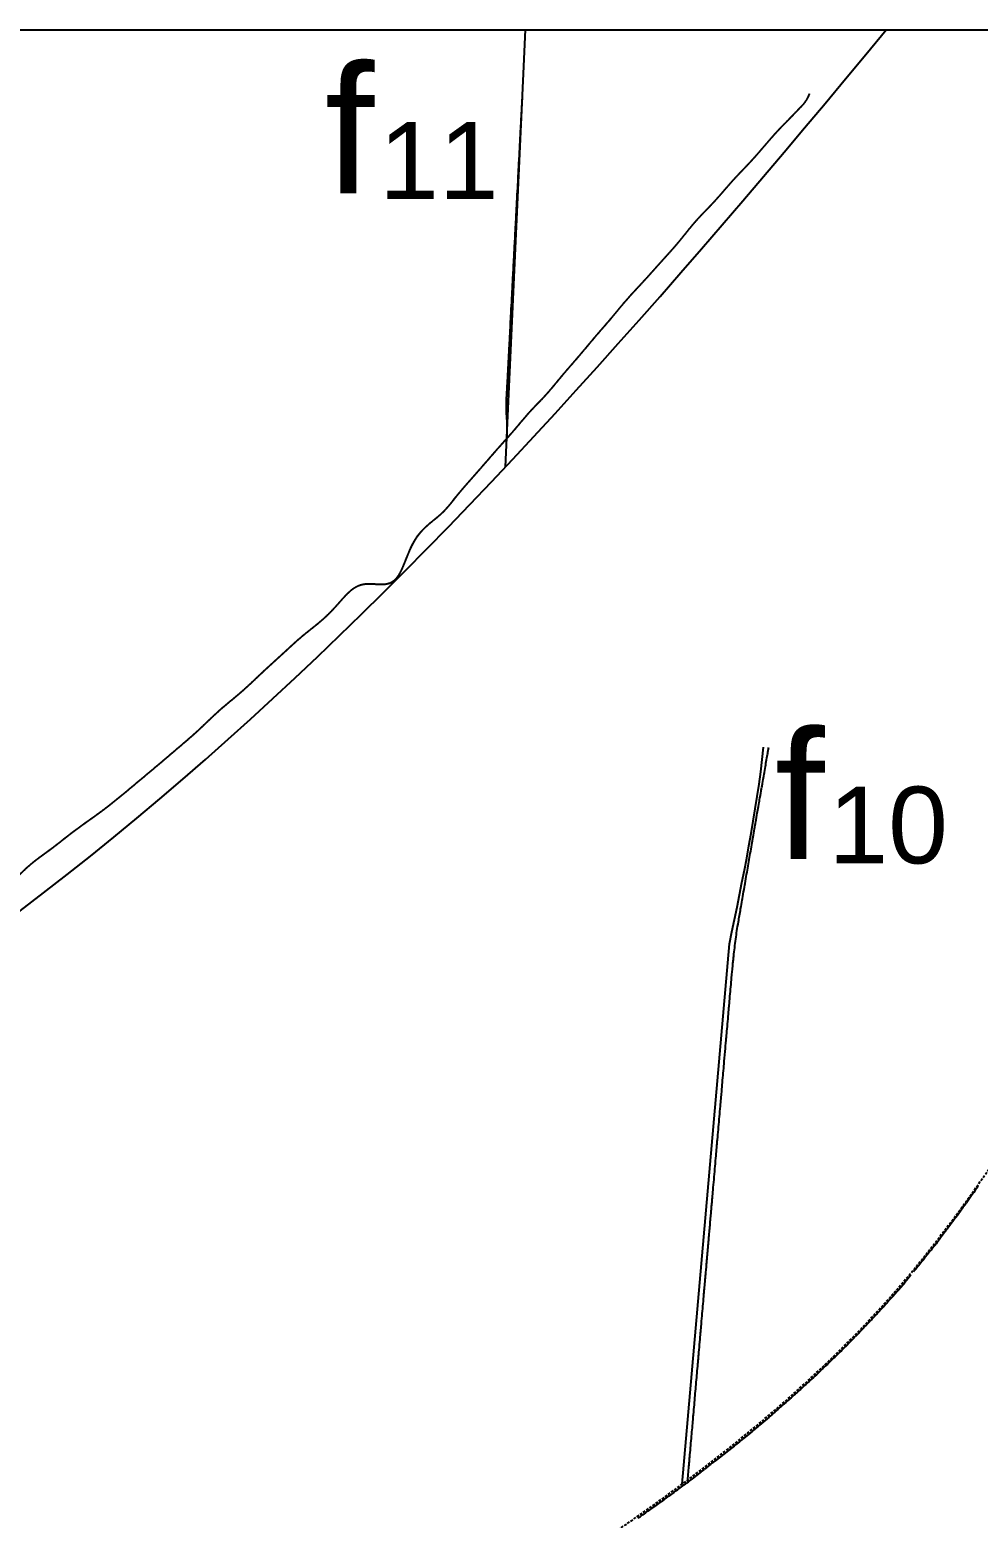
# Model space of a CAD drawing. Header units: millimetres. Extents: x 8544 to 9544, y 59520 to 60350.
# Drawn here: x 9121.4 to 9306.5, y 60059.3 to 60350 of the extents above; entities that cross this region are included whole.
import ezdxf

# ---------------------------------------------------------------- set-up
doc = ezdxf.new("R2010")
doc.units = ezdxf.units.MM
doc.header["$MEASUREMENT"] = 0
doc.linetypes.add('DASHED', pattern=[0.75, 0.5, -0.25])
doc.layers.add('2D faults', color=1, linetype='Continuous', lineweight=50, true_color=0xff0000)
doc.layers.add('Symbols', color=7, linetype='Continuous', lineweight=5, true_color=0x000000)
doc.layers.add('3D faults', color=7, linetype='Continuous', true_color=0x000000)
doc.styles.add('Arial Regular', font='')
doc.styles.get('Arial Regular').set_extended_font_data('Arial')

msp = doc.modelspace()

# ---------------------------------------------------------------- linework, layer by layer
at = {"layer": '2D faults', "linetype": 'Continuous', "lineweight": -2}
msp.add_line((9248.72, 60066.02), (9257.91, 60171.48), dxfattribs=at)
msp.add_lwpolyline([(9544.42, 60350), (9544.42, 59520), (8605.22, 59520), (8605.22, 60350)], close=True, dxfattribs=at)
msp.add_lwpolyline([(9214.25, 60264.68), (9218.15, 60350)], dxfattribs=at)
msp.add_open_spline([(8982.49, 60107.94), (8988.3, 60109.59), (9111.34, 60147.31), (9203.76, 60247.29), (9288.53, 60350)], degree=3, knots=[554.28382, 554.28382, 554.28382, 554.28382, 571.825462, 948.265688, 948.265688, 948.265688, 948.265688], dxfattribs=at)
at = {"layer": '2D faults', "linetype": 'DASHED', "lineweight": -2}
for points, knots in [([(9290.52, 60103.91), (9312.69, 60129.73), (9337.51, 60176.16), (9362.24, 60221.75), (9371.76, 60239.24)], [445.723621, 445.723621, 445.723621, 445.723621, 544.47957, 600.132584, 600.132584, 600.132584, 600.132584]), ([(9159.61, 60009.79), (9206.27, 60038.3), (9255.45, 60063.85), (9290.35, 60103.71), (9290.52, 60103.91)], [283.706875, 283.706875, 283.706875, 283.706875, 444.908646, 445.723621, 445.723621, 445.723621, 445.723621])]:
    msp.add_open_spline(points, degree=3, knots=knots, dxfattribs=at)
at = {"layer": '2D faults', "linetype": 'Continuous', "lineweight": -2}
msp.add_open_spline([(9257.91, 60171.48), (9260.57, 60184.27), (9263.22, 60197.05), (9264.59, 60209.92)], degree=3, dxfattribs=at)
at = {"layer": '3D faults'}
for p, q in [((9303.3, 60119.76, 798.74), (9303.24, 60119.68, 798.78)), ((9298.82, 60113.72, 801.22), (9298.68, 60113.54, 801.33)), ((9292.17, 60105.41, 807.21), (9292.12, 60105.35, 807.24)), ((9282.48, 60094.82, 813.66), (9282.12, 60094.45, 813.95)), ((9284.53, 60096.94, 812.09), (9284.42, 60096.83, 812.17)), ((9276.63, 60089.02, 817.46), (9276.42, 60088.82, 817.58)), ((9278.5, 60090.83, 816.4), (9278.25, 60090.58, 816.54)), ((9274.31, 60086.83, 818.83), (9273.87, 60086.42, 819.09)), ((9270.51, 60083.37, 820.93), (9270.49, 60083.35, 820.94)), ((9253.24, 60069.05, 823.9), (9253.04, 60068.89, 823.98)), ((9246.78, 60064.17, 828.28), (9246.63, 60064.07, 828.4)), ((9242.49, 60061.09, 832.21), (9242.46, 60061.07, 832.23)), ((9240.48, 60059.65, 833.64), (9240.31, 60059.52, 833.74))]:
    msp.add_line(p, q, dxfattribs=at)
at = {"layer": '3D faults', "extrusion": (0.730316, -0.67136, -0.12615)}
msp.add_lwpolyline([(50540.72, -3468.96), (50540.29, -3468.75), (50539.85, -3468.53)], dxfattribs=at)
at = {"layer": '3D faults', "extrusion": (-0.833872, 0.356355, -0.421507)}
msp.add_arc((-59005.32, 7198.13, 13329.54), 138.37, 297.8646, 298.2567, dxfattribs=at)
at = {"layer": '3D faults', "extrusion": (0.791362, -0.607403, -0.069343)}
msp.add_arc((53343.19, -1261.88, -29210.03), 34.55, 72.3228, 74.0166, dxfattribs=at)
at = {"layer": '3D faults', "extrusion": (0.796948, -0.602295, -0.045983)}
msp.add_arc((53562.52, -551.23, -28832.28), 25.58, 67.6499, 72.3555, dxfattribs=at)
at = {"layer": '3D faults', "extrusion": (0.802537, -0.596053, -0.025602)}
msp.add_arc((53805.1, 57.3, -28388.8), 15.88, 64.5672, 67.3954, dxfattribs=at)
at = {"layer": '3D faults', "extrusion": (-0.816437, 0.562097, -0.132202)}
msp.add_arc((-54799.22, 4322.18, 26091.96), 36.19, 285.8218, 287.1185, dxfattribs=at)
at = {"layer": '3D faults', "extrusion": (-0.816993, 0.569241, -0.092121)}
msp.add_arc((-54668.38, 3312.23, 26548.32), 59.79, 302.28, 303.6215, dxfattribs=at)
at = {"layer": '3D faults', "extrusion": (-0.811577, 0.57969, -0.072817)}
msp.add_arc((-54329.55, 2808.42, 27242.25), 17.96, 297.221, 302.5086, dxfattribs=at)
at = {"layer": '3D faults', "extrusion": (-0.808927, 0.584628, -0.062029)}
msp.add_arc((-54172.65, 2525.48, 27572.37), 10.12, 292.6481, 295.6761, dxfattribs=at)
at = {"layer": '3D faults', "extrusion": (0.758479, -0.649251, -0.056425)}
msp.add_arc((51687.86, -1039.59, -32021.09), 41.64, 59.116, 63.1945, dxfattribs=at)
at = {"layer": '3D faults', "extrusion": (0.758419, -0.649308, -0.056562)}
msp.add_arc((51681.37, -1050.67, -32025.21), 49.13, 58.1064, 59.1157, dxfattribs=at)
at = {"layer": '3D faults', "extrusion": (0.742422, -0.663839, -0.090146)}
msp.add_arc((50959.75, -2259.42, -33074.41), 86.33, 56.3854, 57.8245, dxfattribs=at)
at = {"layer": '3D faults', "extrusion": (-0.018892, -0.495533, -0.868384)}
msp.add_arc((6875.81, -52145.1, -30660.73), 144.8, 34.1993, 35.4105, dxfattribs=at)
at = {"layer": '3D faults', "extrusion": (0.66174, -0.71969, -0.210109)}
msp.add_arc((47491.38, -7240.8, -37277.82), 63.14, 65.8141, 66.3515, dxfattribs=at)
at = {"layer": '3D faults', "extrusion": (-0.755689, 0.646036, -0.107574)}
msp.add_arc((-51723.55, 4269.8, 31721.2), 23.3, 292.8003, 297.4489, dxfattribs=at)
at = {"layer": '3D faults', "extrusion": (-0.769511, 0.60704, -0.198382)}
msp.add_arc((-52954.32, 6778.02, 29175.61), 48.92, 291.8976, 293.1465, dxfattribs=at)
at = {"layer": '3D faults', "extrusion": (-0.773615, 0.577903, -0.2599)}
msp.add_arc((-53729.9, 8256.78, 27336.52), 64.19, 291.4264, 292.2436, dxfattribs=at)
at = {"layer": '3D faults', "extrusion": (-0.762353, 0.628146, -0.155728)}
msp.add_arc((-52297.26, 5666.96, 30545.06), 31.67, 297.0794, 298.7002, dxfattribs=at)
at = {"layer": '3D faults', "extrusion": (0.669068, -0.736642, -0.098523)}
msp.add_arc((47253.82, -2994.52, -38137.92), 42.19, 63.5738, 64.2787, dxfattribs=at)
at = {"layer": '3D faults', "extrusion": (0.655041, -0.744383, -0.129675)}
msp.add_arc((46641.49, -4294.97, -38758.64), 53.89, 60.7441, 63.471, dxfattribs=at)
at = {"layer": '3D faults', "extrusion": (-0.737774, 0.489474, -0.464871)}
msp.add_arc((-55248.2, 12673.26, 22187.97), 111.17, 295.9372, 296.6884, dxfattribs=at)
at = {"layer": '3D faults', "extrusion": (0.662114, -0.749197, -0.017543)}
msp.add_arc((46729.39, 122.53, -38890.57), 17.03, 71.9215, 74.4662, dxfattribs=at)
at = {"layer": '3D faults', "extrusion": (0.634119, -0.75782, -0.153627)}
msp.add_arc((45657.29, -5394.55, -39779.91), 41.99, 81.2219, 85.5198, dxfattribs=at)
at = {"layer": '3D faults', "extrusion": (0.642247, -0.75795, -0.114151)}
msp.add_arc((45905.71, -3768.03, -39679.98), 36.31, 79.2068, 81.2694, dxfattribs=at)
at = {"layer": '3D faults', "extrusion": (0.640837, -0.760752, -0.10288)}
msp.add_arc((45789.74, -3324.66, -39852.11), 29.44, 88.8549, 90.3899, dxfattribs=at)
at = {"layer": '3D faults', "extrusion": (0.639053, -0.759647, -0.12061)}
msp.add_arc((45763.29, -4043.89, -39816.83), 34.54, 85.5404, 88.7293, dxfattribs=at)
at = {"layer": '3D faults', "extrusion": (0.638958, -0.758282, -0.129388)}
msp.add_arc((45795.99, -4390.13, -39742.91), 33.47, 90.383, 91.1567, dxfattribs=at)
at = {"layer": '3D faults', "extrusion": (-0.624003, 0.780085, -0.045696)}
msp.add_arc((-44757.66, 2719.95, 41047.26), 19.37, 278.6201, 279.7175, dxfattribs=at)
at = {"layer": '3D faults', "extrusion": (-0.629324, 0.774563, -0.063272)}
msp.add_arc((-45066.62, 3422.98, 40651.87), 21.08, 287.9428, 291.2264, dxfattribs=at)
at = {"layer": '3D faults', "extrusion": (-0.626408, 0.777903, -0.049805)}
msp.add_arc((-44896.49, 2909.29, 40890.56), 47.71, 285.663, 288.2736, dxfattribs=at)
at = {"layer": '3D faults', "extrusion": (-0.62328, 0.781288, -0.03332)}
msp.add_arc((-44708.15, 2238.65, 41136.43), 45.12, 284.1267, 285.3429, dxfattribs=at)
at = {"layer": '3D faults', "extrusion": (-0.644425, 0.757764, -0.102514)}
msp.add_arc((-45993.27, 4954.79, 39470.72), 66.02, 301.0991, 301.9274, dxfattribs=at)
at = {"layer": '3D faults', "extrusion": (-0.634154, 0.76937, -0.076933)}
msp.add_arc((-45359.95, 3966.87, 40283.94), 34.96, 297.6429, 301.2523, dxfattribs=at)
at = {"layer": '3D faults', "extrusion": (-0.629854, 0.773975, -0.065162)}
msp.add_arc((-45097.04, 3493.3, 40610.09), 16.46, 291.6918, 297.3531, dxfattribs=at)
at = {"layer": '3D faults', "extrusion": (-0.660764, 0.737322, -0.14052)}
msp.add_arc((-47010.28, 6293.42, 38060.33), 66.89, 304.8908, 307.5801, dxfattribs=at)
at = {"layer": '3D faults', "extrusion": (-0.62338, 0.77242, -0.121509)}
msp.add_arc((-44916.94, 5817.09, 40529.67), 17.09, 293.7423, 294.8252, dxfattribs=at)
at = {"layer": '3D faults'}
for points, degree in [([(9273.49, 60337.49, 830.26), (9273.42, 60337.29, 830.33), (9273.26, 60336.92, 830.47), (9272.99, 60336.36, 830.71), (9272.54, 60335.7, 831.07), (9272.03, 60335.12, 831.46), (9271.49, 60334.56, 831.86), (9270.95, 60334, 832.25), (9270.41, 60333.43, 832.64), (9269.87, 60332.87, 833.03), (9269.33, 60332.31, 833.42), (9268.78, 60331.75, 833.81), (9268.22, 60331.19, 834.18), (9267.66, 60330.61, 834.51), (9267.1, 60330.01, 834.81), (9266.54, 60329.4, 835.08), (9265.99, 60328.77, 835.31), (9265.43, 60328.13, 835.52), (9264.88, 60327.48, 835.71), (9264.32, 60326.83, 835.9), (9263.77, 60326.19, 836.08), (9263.21, 60325.54, 836.27), (9262.64, 60324.9, 836.44), (9262.06, 60324.27, 836.61), (9261.48, 60323.64, 836.76), (9260.89, 60323.02, 836.9), (9260.29, 60322.39, 837.01), (9259.69, 60321.76, 837.09), (9259.09, 60321.13, 837.15), (9258.5, 60320.49, 837.18), (9257.92, 60319.83, 837.19), (9257.35, 60319.18, 837.19), (9256.78, 60318.52, 837.19), (9256.21, 60317.86, 837.18), (9255.63, 60317.2, 837.18), (9255.05, 60316.55, 837.17), (9254.46, 60315.91, 837.17), (9253.86, 60315.28, 837.16), (9253.25, 60314.65, 837.13), (9252.64, 60314.03, 837.09), (9252.04, 60313.4, 837.01), (9251.46, 60312.76, 836.91), (9250.89, 60312.11, 836.78), (9250.33, 60311.45, 836.65), (9249.79, 60310.78, 836.52), (9249.25, 60310.11, 836.41), (9248.7, 60309.43, 836.32), (9248.16, 60308.75, 836.26), (9247.6, 60308.08, 836.24), (9247.03, 60307.42, 836.23), (9246.45, 60306.77, 836.25), (9245.87, 60306.12, 836.26), (9245.29, 60305.47, 836.26), (9244.7, 60304.82, 836.24), (9244.12, 60304.18, 836.21), (9243.54, 60303.53, 836.16), (9242.96, 60302.88, 836.1), (9242.38, 60302.23, 836.04), (9241.8, 60301.58, 835.98), (9241.21, 60300.94, 835.92), (9240.62, 60300.3, 835.84), (9240.03, 60299.66, 835.74), (9239.45, 60299.04, 835.58), (9238.87, 60298.42, 835.36), (9238.32, 60297.81, 835.07), (9237.79, 60297.21, 834.71), (9237.29, 60296.63, 834.29), (9236.8, 60296.05, 833.85), (9236.33, 60295.48, 833.39), (9235.86, 60294.91, 832.92), (9235.39, 60294.34, 832.46), (9234.91, 60293.76, 832.02), (9234.42, 60293.18, 831.59), (9233.92, 60292.6, 831.18), (9233.41, 60292.02, 830.78), (9232.9, 60291.43, 830.37), (9232.4, 60290.85, 829.96), (9231.9, 60290.27, 829.54), (9231.41, 60289.69, 829.12), (9230.92, 60289.11, 828.68), (9230.43, 60288.53, 828.25), (9229.95, 60287.95, 827.82), (9229.46, 60287.37, 827.39), (9228.97, 60286.79, 826.96), (9228.47, 60286.2, 826.54), (9227.98, 60285.62, 826.12), (9227.48, 60285.05, 825.7), (9226.98, 60284.47, 825.27), (9226.48, 60283.9, 824.84), (9225.98, 60283.32, 824.41), (9225.49, 60282.74, 823.99), (9225, 60282.16, 823.57), (9224.51, 60281.57, 823.15), (9224.02, 60280.97, 822.74), (9223.53, 60280.38, 822.33), (9223.04, 60279.8, 821.91), (9222.55, 60279.22, 821.47), (9222.06, 60278.67, 821.01), (9221.57, 60278.14, 820.51), (9221.09, 60277.63, 819.99), (9220.62, 60277.14, 819.45), (9220.15, 60276.67, 818.88), (9219.7, 60276.19, 818.31), (9219.25, 60275.72, 817.73), (9218.8, 60275.23, 817.16), (9218.35, 60274.73, 816.6), (9217.91, 60274.21, 816.06), (9217.46, 60273.68, 815.53), (9217.01, 60273.15, 815.01), (9216.56, 60272.6, 814.5), (9216.1, 60272.06, 814), (9215.63, 60271.52, 813.5), (9215.16, 60270.97, 813), (9214.69, 60270.43, 812.51), (9214.2, 60269.9, 812.02), (9213.72, 60269.36, 811.53), (9213.24, 60268.81, 811.05), (9212.75, 60268.27, 810.57), (9212.27, 60267.73, 810.09), (9211.8, 60267.18, 809.6), (9211.32, 60266.64, 809.1), (9210.86, 60266.1, 808.6), (9210.4, 60265.57, 808.08), (9209.94, 60265.04, 807.56), (9209.49, 60264.51, 807.03), (9209.04, 60263.99, 806.5), (9208.58, 60263.47, 805.97), (9208.13, 60262.95, 805.43), (9207.67, 60262.43, 804.9), (9207.21, 60261.91, 804.37), (9206.75, 60261.39, 803.84), (9206.29, 60260.88, 803.31), (9205.84, 60260.36, 802.77), (9205.4, 60259.85, 802.22), (9204.96, 60259.33, 801.67), (9204.54, 60258.81, 801.11), (9204.13, 60258.29, 800.55), (9203.72, 60257.76, 799.99), (9203.3, 60257.23, 799.44), (9202.86, 60256.71, 798.89), (9202.39, 60256.19, 798.37), (9201.9, 60255.68, 797.86), (9201.36, 60255.19, 797.38), (9200.8, 60254.7, 796.92), (9200.21, 60254.22, 796.49), (9199.61, 60253.74, 796.08), (9199.02, 60253.24, 795.68), (9198.45, 60252.73, 795.27), (9197.91, 60252.18, 794.85), (9197.41, 60251.62, 794.41), (9196.96, 60251.03, 793.94), (9196.57, 60250.44, 793.44), (9196.22, 60249.84, 792.9), (9195.92, 60249.26, 792.32), (9195.64, 60248.69, 791.72), (9195.39, 60248.13, 791.1), (9195.16, 60247.58, 790.47), (9194.93, 60247.02, 789.84), (9194.7, 60246.44, 789.23), (9194.46, 60245.84, 788.64), (9194.21, 60245.23, 788.07), (9193.94, 60244.61, 787.52), (9193.63, 60243.99, 786.99), (9193.29, 60243.39, 786.45), (9192.89, 60242.84, 785.91), (9192.41, 60242.35, 785.36), (9191.84, 60241.98, 784.81), (9191.16, 60241.73, 784.3), (9190.4, 60241.64, 783.88), (9189.57, 60241.65, 783.58), (9188.7, 60241.72, 783.45), (9187.83, 60241.78, 783.5), (9186.98, 60241.76, 783.71), (9186.18, 60241.63, 784.05), (9185.44, 60241.38, 784.45), (9184.76, 60241.02, 784.88), (9184.14, 60240.58, 785.3), (9183.55, 60240.07, 785.68), (9182.98, 60239.5, 786.04), (9182.43, 60238.9, 786.35), (9181.88, 60238.28, 786.62), (9181.33, 60237.65, 786.88), (9180.77, 60237.03, 787.12), (9180.2, 60236.42, 787.37), (9179.62, 60235.83, 787.63), (9179.02, 60235.26, 787.92), (9178.42, 60234.71, 788.25), (9177.81, 60234.19, 788.6), (9177.21, 60233.69, 788.97), (9176.6, 60233.21, 789.37), (9176, 60232.73, 789.77), (9175.4, 60232.25, 790.19), (9174.8, 60231.77, 790.61), (9174.21, 60231.27, 791.02), (9173.63, 60230.77, 791.43), (9173.05, 60230.26, 791.84), (9172.48, 60229.74, 792.25), (9171.91, 60229.21, 792.65), (9171.35, 60228.69, 793.05), (9170.78, 60228.16, 793.45), (9170.21, 60227.64, 793.86), (9169.64, 60227.12, 794.27), (9169.07, 60226.6, 794.68), (9168.5, 60226.08, 795.09), (9167.93, 60225.56, 795.49), (9167.36, 60225.04, 795.89), (9166.78, 60224.51, 796.28), (9166.21, 60223.97, 796.65), (9165.63, 60223.42, 797.01), (9165.05, 60222.87, 797.36), (9164.47, 60222.32, 797.69), (9163.87, 60221.77, 798.02), (9163.27, 60221.22, 798.34), (9162.67, 60220.68, 798.67), (9162.06, 60220.16, 799), (9161.44, 60219.64, 799.34), (9160.83, 60219.13, 799.69), (9160.22, 60218.62, 800.06), (9159.61, 60218.12, 800.43), (9159.01, 60217.61, 800.81), (9158.42, 60217.09, 801.18), (9157.83, 60216.56, 801.54), (9157.24, 60216.02, 801.9), (9156.66, 60215.47, 802.24), (9156.07, 60214.91, 802.56), (9155.48, 60214.34, 802.87), (9154.89, 60213.78, 803.16), (9154.29, 60213.21, 803.45), (9153.68, 60212.65, 803.73), (9153.06, 60212.1, 804.01), (9152.44, 60211.56, 804.28), (9151.82, 60211.01, 804.56), (9151.19, 60210.48, 804.84), (9150.56, 60209.94, 805.13), (9149.93, 60209.41, 805.41), (9149.3, 60208.87, 805.69), (9148.67, 60208.33, 805.96), (9148.04, 60207.8, 806.24), (9147.41, 60207.26, 806.51), (9146.78, 60206.72, 806.78), (9146.15, 60206.19, 807.05), (9145.51, 60205.66, 807.33), (9144.88, 60205.12, 807.6), (9144.24, 60204.59, 807.87), (9143.61, 60204.06, 808.15), (9142.97, 60203.53, 808.42), (9142.33, 60203, 808.69), (9141.7, 60202.46, 808.95), (9141.06, 60201.93, 809.21), (9140.42, 60201.39, 809.47), (9139.78, 60200.86, 809.72), (9139.14, 60200.32, 809.98), (9138.49, 60199.8, 810.24), (9137.85, 60199.28, 810.51), (9137.2, 60198.77, 810.8), (9136.56, 60198.26, 811.11), (9135.92, 60197.77, 811.44), (9135.28, 60197.29, 811.79), (9134.64, 60196.82, 812.16), (9134.01, 60196.36, 812.54), (9133.38, 60195.91, 812.94), (9132.75, 60195.47, 813.36), (9132.13, 60195.02, 813.78), (9131.51, 60194.58, 814.2), (9130.9, 60194.13, 814.63), (9130.29, 60193.68, 815.06), (9129.68, 60193.23, 815.5), (9129.08, 60192.77, 815.93), (9128.48, 60192.3, 816.36), (9127.89, 60191.83, 816.79), (9127.29, 60191.36, 817.22), (9126.69, 60190.89, 817.64), (9126.09, 60190.42, 818.07), (9125.48, 60189.96, 818.49), (9124.87, 60189.51, 818.92), (9124.26, 60189.07, 819.36), (9123.66, 60188.63, 819.81), (9123.06, 60188.19, 820.27), (9122.47, 60187.74, 820.74), (9121.89, 60187.28, 821.2), (9121.31, 60186.8, 821.64), (9120.74, 60186.3, 822.06), (9120.16, 60185.76, 822.43), (9119.57, 60185.19, 822.74), (9118.98, 60184.6, 822.99), (9118.38, 60184, 823.18), (9117.77, 60183.39, 823.32), (9117.15, 60182.78, 823.43), (9116.52, 60182.19, 823.53), (9115.87, 60181.62, 823.63), (9115.2, 60181.07, 823.75), (9114.51, 60180.55, 823.9), (9113.81, 60180.06, 824.08), (9113.1, 60179.6, 824.29), (9112.39, 60179.15, 824.52), (9111.67, 60178.73, 824.77), (9110.95, 60178.31, 825.03), (9110.23, 60177.9, 825.31), (9109.52, 60177.49, 825.6), (9108.82, 60177.07, 825.9), (9108.12, 60176.64, 826.21), (9107.44, 60176.21, 826.54), (9106.76, 60175.78, 826.88), (9106.1, 60175.33, 827.23), (9105.44, 60174.89, 827.59), (9104.78, 60174.44, 827.94), (9104.12, 60173.98, 828.29), (9103.45, 60173.53, 828.62), (9102.79, 60173.08, 828.96), (9102.12, 60172.62, 829.29), (9101.45, 60172.17, 829.62), (9100.78, 60171.73, 829.96), (9100.12, 60171.28, 830.32), (9099.47, 60170.84, 830.7), (9098.83, 60170.41, 831.09), (9098.19, 60169.97, 831.5), (9097.56, 60169.54, 831.91), (9096.93, 60169.1, 832.33), (9096.3, 60168.65, 832.74), (9095.66, 60168.2, 833.13), (9095.02, 60167.75, 833.51), (9094.38, 60167.29, 833.88), (9093.73, 60166.83, 834.23), (9093.07, 60166.37, 834.58), (9092.41, 60165.91, 834.92), (9091.75, 60165.47, 835.27), (9091.09, 60165.03, 835.63), (9090.43, 60164.6, 836.01), (9089.77, 60164.18, 836.4), (9089.11, 60163.77, 836.8), (9088.46, 60163.36, 837.22), (9087.82, 60162.96, 837.65), (9087.17, 60162.56, 838.08), (9086.54, 60162.16, 838.52), (9085.9, 60161.75, 838.95), (9085.26, 60161.34, 839.39), (9084.62, 60160.93, 839.82), (9083.98, 60160.52, 840.25), (9083.35, 60160.11, 840.68), (9082.71, 60159.71, 841.11), (9082.06, 60159.31, 841.54), (9081.42, 60158.91, 841.99), (9080.78, 60158.53, 842.43), (9080.14, 60158.15, 842.89), (9079.5, 60157.77, 843.35), (9078.87, 60157.39, 843.82), (9078.24, 60157.01, 844.29), (9077.62, 60156.63, 844.76), (9076.99, 60156.23, 845.22), (9076.37, 60155.84, 845.69), (9075.75, 60155.44, 846.15), (9075.13, 60155.03, 846.61), (9074.5, 60154.63, 847.07), (9073.87, 60154.23, 847.52), (9073.24, 60153.84, 847.97), (9072.6, 60153.45, 848.43), (9071.96, 60153.07, 848.89), (9071.32, 60152.7, 849.35), (9070.69, 60152.33, 849.82), (9070.05, 60151.97, 850.29), (9069.42, 60151.62, 850.77), (9068.78, 60151.26, 851.26), (9068.16, 60150.91, 851.76), (9067.53, 60150.56, 852.26), (9066.91, 60150.21, 852.76), (9066.29, 60149.87, 853.26), (9065.67, 60149.52, 853.77), (9065.05, 60149.17, 854.27), (9064.43, 60148.82, 854.78), (9063.82, 60148.46, 855.29), (9063.2, 60148.11, 855.79), (9062.58, 60147.76, 856.29), (9061.96, 60147.4, 856.79), (9061.33, 60147.05, 857.29), (9060.71, 60146.69, 857.78), (9060.08, 60146.34, 858.27), (9059.44, 60145.99, 858.75), (9058.8, 60145.63, 859.23), (9058.16, 60145.28, 859.71), (9057.52, 60144.93, 860.18), (9056.87, 60144.59, 860.65), (9056.22, 60144.24, 861.11), (9055.57, 60143.89, 861.58), (9054.91, 60143.55, 862.04), (9054.26, 60143.2, 862.5), (9053.6, 60142.86, 862.97), (9052.95, 60142.52, 863.44), (9052.3, 60142.19, 863.91), (9051.65, 60141.86, 864.39), (9051, 60141.53, 864.87), (9050.35, 60141.21, 865.35), (9049.7, 60140.89, 865.84), (9049.05, 60140.57, 866.33), (9048.41, 60140.26, 866.83), (9047.76, 60139.95, 867.33), (9047.12, 60139.64, 867.83), (9046.48, 60139.32, 868.34), (9045.85, 60139.01, 868.85), (9045.22, 60138.69, 869.36), (9044.59, 60138.37, 869.87), (9043.96, 60138.05, 870.39), (9043.33, 60137.73, 870.9), (9042.71, 60137.41, 871.42), (9042.08, 60137.1, 871.94), (9041.46, 60136.78, 872.47), (9040.84, 60136.48, 872.99), (9040.21, 60136.18, 873.52), (9039.59, 60135.88, 874.06), (9038.97, 60135.59, 874.6), (9038.35, 60135.31, 875.14), (9037.73, 60135.03, 875.69), (9037.11, 60134.75, 876.23), (9036.49, 60134.48, 876.79), (9035.87, 60134.21, 877.34), (9035.26, 60133.94, 877.9), (9034.64, 60133.66, 878.45), (9034.03, 60133.39, 879.01), (9033.41, 60133.12, 879.56), (9032.79, 60132.84, 880.11), (9032.17, 60132.56, 880.65), (9031.55, 60132.28, 881.19), (9030.92, 60131.99, 881.73), (9030.29, 60131.71, 882.27), (9029.66, 60131.43, 882.8), (9029.03, 60131.14, 883.33), (9028.4, 60130.86, 883.86), (9027.77, 60130.59, 884.4), (9027.14, 60130.32, 884.94), (9026.51, 60130.06, 885.48), (9025.88, 60129.8, 886.03), (9025.26, 60129.55, 886.59), (9024.64, 60129.31, 887.15), (9024.02, 60129.07, 887.72), (9023.4, 60128.84, 888.29), (9022.8, 60128.6, 888.87), (9022.19, 60128.37, 889.45), (9021.59, 60128.13, 890.04), (9020.98, 60127.89, 890.62), (9020.38, 60127.65, 891.21), (9019.78, 60127.4, 891.79), (9019.18, 60127.15, 892.37), (9018.58, 60126.9, 892.95), (9017.98, 60126.65, 893.53), (9017.38, 60126.4, 894.11), (9016.77, 60126.16, 894.69), (9016.17, 60125.91, 895.27), (9015.56, 60125.68, 895.85), (9014.95, 60125.44, 896.42), (9014.34, 60125.21, 897), (9013.73, 60124.98, 897.58), (9013.11, 60124.76, 898.16), (9012.5, 60124.54, 898.74), (9011.89, 60124.32, 899.32), (9011.27, 60124.09, 899.9), (9010.65, 60123.87, 900.47), (9010.03, 60123.64, 901.04), (9009.4, 60123.41, 901.6), (9008.77, 60123.17, 902.15), (9008.14, 60122.93, 902.7), (9007.5, 60122.68, 903.24), (9006.85, 60122.44, 903.77), (9006.2, 60122.2, 904.3), (9005.55, 60121.97, 904.83), (9004.9, 60121.75, 905.38), (9004.26, 60121.55, 905.93), (9003.62, 60121.36, 906.49), (9002.98, 60121.17, 907.06), (9002.36, 60120.99, 907.64), (9001.73, 60120.81, 908.22), (9001.12, 60120.62, 908.81), (9000.51, 60120.42, 909.4), (8999.9, 60120.21, 909.98), (8999.28, 60119.99, 910.56), (8998.66, 60119.76, 911.14), (8998.04, 60119.53, 911.7), (8997.41, 60119.31, 912.27), (8996.78, 60119.09, 912.82), (8996.13, 60118.88, 913.37), (8995.49, 60118.67, 913.92), (8994.83, 60118.45, 914.45), (8994.17, 60118.23, 914.98), (8993.51, 60117.98, 915.49), (8992.84, 60117.72, 915.98), (8992.16, 60117.45, 916.45), (8991.47, 60117.17, 916.91), (8990.77, 60116.9, 917.36), (8990.07, 60116.65, 917.81), (8989.35, 60116.41, 918.25), (8988.63, 60116.2, 918.69), (8987.91, 60115.99, 919.13), (8987.19, 60115.79, 919.58), (8986.47, 60115.57, 920.03), (8985.76, 60115.33, 920.48), (8985.06, 60115.04, 920.91), (8984.36, 60114.71, 921.31), (8983.66, 60114.33, 921.67), (8982.95, 60113.94, 921.98), (8982.21, 60113.55, 922.24), (8981.44, 60113.19, 922.47), (8980.65, 60112.88, 922.66), (8979.84, 60112.61, 922.84), (8979.03, 60112.36, 923.03), (8978.21, 60112.11, 923.22), (8977.4, 60111.86, 923.42), (8976.61, 60111.57, 923.64), (8975.83, 60111.24, 923.85), (8975.07, 60110.87, 924.04), (8974.32, 60110.45, 924.21), (8973.58, 60109.99, 924.33), (8972.86, 60109.5, 924.37), (8972.14, 60109, 924.33), (8971.44, 60108.5, 924.18), (8970.77, 60108.01, 923.93), (8970.12, 60107.52, 923.59), (8969.51, 60107.05, 923.19), (8968.92, 60106.58, 922.75), (8968.35, 60106.11, 922.29), (8967.77, 60105.65, 921.82), (8967.18, 60105.19, 921.37), (8966.54, 60104.76, 920.95), (8965.86, 60104.38, 920.58), (8965.11, 60104.04, 920.27), (8964.32, 60103.78, 920.01), (8963.5, 60103.57, 919.79), (8962.67, 60103.39, 919.59), (8961.84, 60103.23, 919.38), (8961.01, 60103.05, 919.15), (8960.21, 60102.85, 918.87), (8959.44, 60102.6, 918.54), (8958.71, 60102.31, 918.16), (8958.02, 60101.98, 917.74), (8957.37, 60101.62, 917.29), (8956.73, 60101.25, 916.82), (8956.11, 60100.88, 916.33), (8955.49, 60100.52, 915.83), (8954.86, 60100.18, 915.33), (8954.22, 60099.87, 914.83), (8953.57, 60099.58, 914.33), (8952.91, 60099.3, 913.82), (8952.25, 60099.05, 913.32), (8951.57, 60098.81, 912.82), (8950.87, 60098.6, 912.34), (8950.15, 60098.42, 911.88), (8949.41, 60098.27, 911.45), (8948.63, 60098.17, 911.06), (8947.84, 60098.1, 910.72), (8947.02, 60098.07, 910.4), (8946.2, 60098.06, 910.12), (8945.37, 60098.05, 909.84), (8944.55, 60098.04, 909.55), (8943.73, 60098.01, 909.24), (8942.94, 60097.94, 908.89), (8942.16, 60097.83, 908.49), (8941.42, 60097.69, 908.06), (8940.71, 60097.51, 907.59), (8940.01, 60097.32, 907.1), (8939.33, 60097.12, 906.59), (8938.64, 60096.93, 906.09), (8937.95, 60096.76, 905.59), (8937.23, 60096.62, 905.11), (8936.5, 60096.52, 904.65), (8935.73, 60096.46, 904.23), (8934.95, 60096.44, 903.84), (8934.15, 60096.46, 903.49), (8933.34, 60096.5, 903.17), (8932.53, 60096.56, 902.86), (8931.71, 60096.62, 902.57), (8930.89, 60096.68, 902.28), (8930.07, 60096.72, 901.97), (8929.26, 60096.73, 901.65), (8928.46, 60096.72, 901.3), (8927.68, 60096.66, 900.93), (8926.91, 60096.57, 900.52), (8926.16, 60096.45, 900.09), (8925.42, 60096.32, 899.65), (8924.69, 60096.18, 899.2), (8923.95, 60096.04, 898.75), (8923.21, 60095.93, 898.31), (8922.45, 60095.84, 897.88), (8921.68, 60095.77, 897.47), (8920.9, 60095.74, 897.08), (8920.12, 60095.72, 896.7), (8919.33, 60095.72, 896.33), (8918.54, 60095.72, 895.95), (8917.76, 60095.71, 895.57), (8916.98, 60095.68, 895.17), (8916.21, 60095.63, 894.76), (8915.45, 60095.56, 894.34), (8914.7, 60095.46, 893.91), (8913.95, 60095.35, 893.47), (8913.21, 60095.22, 893.03), (8912.48, 60095.07, 892.58), (8911.75, 60094.91, 892.13), (8911.03, 60094.73, 891.67), (8910.32, 60094.55, 891.2), (8909.62, 60094.35, 890.71), (8908.93, 60094.15, 890.22), (8908.24, 60093.95, 889.72), (8907.56, 60093.75, 889.22), (8906.88, 60093.55, 888.72), (8906.18, 60093.36, 888.22), (8905.48, 60093.18, 887.74), (8904.76, 60093.01, 887.27), (8904.03, 60092.87, 886.81), (8903.29, 60092.73, 886.37), (8902.55, 60092.61, 885.94), (8901.79, 60092.5, 885.52), (8901.03, 60092.39, 885.1), (8900.27, 60092.29, 884.69), (8899.5, 60092.19, 884.28), (8898.74, 60092.1, 883.87), (8897.97, 60092, 883.46), (8897.21, 60091.9, 883.06), (8896.44, 60091.8, 882.66), (8895.67, 60091.7, 882.25), (8894.91, 60091.59, 881.85), (8894.14, 60091.46, 881.44), (8893.38, 60091.33, 881.04), (8892.62, 60091.19, 880.64), (8891.86, 60091.04, 880.24), (8891.09, 60090.9, 879.86), (8890.3, 60090.76, 879.5), (8889.5, 60090.65, 879.17), (8888.69, 60090.56, 878.87), (8887.86, 60090.5, 878.61), (8887.02, 60090.47, 878.38), (8886.17, 60090.48, 878.18), (8885.31, 60090.52, 878), (8884.46, 60090.58, 877.82), (8883.61, 60090.64, 877.64), (8882.77, 60090.71, 877.44), (8881.93, 60090.76, 877.21), (8881.1, 60090.79, 876.94), (8880.28, 60090.79, 876.63), (8879.48, 60090.75, 876.29), (8878.69, 60090.67, 875.92), (8877.93, 60090.56, 875.51), (8877.18, 60090.41, 875.09), (8876.44, 60090.25, 874.65), (8875.71, 60090.08, 874.2), (8874.97, 60089.91, 873.77), (8874.22, 60089.77, 873.35), (8873.44, 60089.66, 872.97), (8872.63, 60089.6, 872.64), (8871.8, 60089.59, 872.37), (8870.96, 60089.62, 872.14), (8870.11, 60089.68, 871.95), (8869.26, 60089.76, 871.78), (8868.41, 60089.83, 871.6), (8867.56, 60089.89, 871.41), (8866.72, 60089.9, 871.15), (8865.92, 60089.84, 870.82), (8865.17, 60089.69, 870.39), (8864.51, 60089.44, 869.86), (8863.95, 60089.12, 869.27), (8863.46, 60088.76, 868.65), (8863.01, 60088.37, 868), (8862.57, 60087.98, 867.36), (8862.12, 60087.61, 866.72), (8861.62, 60087.26, 866.09), (8861.07, 60086.96, 865.48), (8860.44, 60086.74, 864.92), (8859.72, 60086.62, 864.42), (8858.95, 60086.6, 864.01), (8858.14, 60086.69, 863.69), (8857.31, 60086.85, 863.45), (8856.49, 60087.08, 863.29), (8855.66, 60087.33, 863.17), (8854.83, 60087.59, 863.09), (8853.99, 60087.83, 863.03), (8853.15, 60088.05, 862.98), (8852.3, 60088.22, 862.93), (8851.43, 60088.32, 862.85), (8850.56, 60088.33, 862.74), (8849.71, 60088.24, 862.57), (8848.89, 60088.05, 862.34), (8848.11, 60087.79, 862.05), (8847.37, 60087.47, 861.71), (8846.66, 60087.13, 861.33), (8845.96, 60086.79, 860.93), (8845.26, 60086.48, 860.51), (8844.54, 60086.21, 860.1), (8843.79, 60086.01, 859.7), (8843, 60085.89, 859.35), (8842.19, 60085.84, 859.03), (8841.36, 60085.84, 858.75), (8840.52, 60085.86, 858.5), (8839.69, 60085.9, 858.26), (8838.85, 60085.92, 858.01), (8838.03, 60085.9, 857.72), (8837.22, 60085.82, 857.39), (8836.46, 60085.67, 857), (8835.74, 60085.44, 856.55), (8835.06, 60085.17, 856.07), (8834.41, 60084.87, 855.57), (8833.75, 60084.58, 855.08), (8833.06, 60084.31, 854.62), (8832.32, 60084.09, 854.21), (8831.53, 60083.94, 853.87), (8830.69, 60083.86, 853.62), (8829.83, 60083.87, 853.47), (8828.96, 60083.94, 853.39), (8828.1, 60084.07, 853.38), (8827.24, 60084.22, 853.41), (8826.38, 60084.38, 853.47), (8825.53, 60084.54, 853.54), (8824.67, 60084.68, 853.58), (8823.8, 60084.79, 853.6), (8822.93, 60084.85, 853.57), (8822.06, 60084.88, 853.5), (8821.2, 60084.87, 853.4), (8820.33, 60084.84, 853.27), (8819.48, 60084.79, 853.12), (8818.62, 60084.74, 852.97), (8817.76, 60084.69, 852.82), (8816.9, 60084.63, 852.66), (8816.05, 60084.56, 852.5), (8815.2, 60084.48, 852.33), (8814.35, 60084.38, 852.14), (8813.51, 60084.27, 851.94), (8812.67, 60084.15, 851.73), (8811.83, 60084.03, 851.52), (8810.99, 60083.92, 851.33), (8810.14, 60083.83, 851.16), (8809.28, 60083.78, 851.03), (8808.4, 60083.78, 850.97), (8807.53, 60083.85, 850.97), (8806.67, 60083.98, 851.06), (8805.83, 60084.16, 851.21), (8805.01, 60084.37, 851.4), (8804.19, 60084.6, 851.61), (8803.37, 60084.82, 851.81), (8802.55, 60085.03, 852), (8801.7, 60085.21, 852.14), (8800.84, 60085.34, 852.22), (8799.97, 60085.42, 852.23), (8799.1, 60085.45, 852.17), (8798.24, 60085.43, 852.02), (8797.4, 60085.36, 851.81), (8796.57, 60085.25, 851.53), (8795.78, 60085.11, 851.21), (8795, 60084.95, 850.84), (8794.25, 60084.77, 850.44), (8793.51, 60084.57, 850.02), (8792.78, 60084.37, 849.58), (8792.06, 60084.17, 849.14), (8791.33, 60083.99, 848.7), (8790.59, 60083.82, 848.27), (8789.83, 60083.67, 847.86), (8789.06, 60083.56, 847.47), (8788.27, 60083.47, 847.1), (8787.47, 60083.41, 846.77), (8786.65, 60083.38, 846.47), (8785.82, 60083.37, 846.19), (8784.99, 60083.37, 845.94), (8784.15, 60083.38, 845.7), (8783.3, 60083.4, 845.48), (8782.46, 60083.42, 845.27), (8781.61, 60083.44, 845.06), (8780.76, 60083.47, 844.86), (8779.91, 60083.5, 844.66), (8779.06, 60083.53, 844.47), (8778.21, 60083.56, 844.28), (8777.36, 60083.6, 844.1), (8776.51, 60083.64, 843.92), (8775.65, 60083.68, 843.74), (8774.8, 60083.72, 843.56), (8773.95, 60083.76, 843.38), (8773.1, 60083.8, 843.19), (8772.25, 60083.82, 842.98), (8771.41, 60083.84, 842.76), (8770.57, 60083.85, 842.52), (8769.73, 60083.86, 842.29), (8768.89, 60083.87, 842.05), (8768.04, 60083.9, 841.82), (8767.2, 60083.95, 841.61), (8766.35, 60084.01, 841.43), (8765.5, 60084.1, 841.27), (8764.64, 60084.21, 841.13), (8763.78, 60084.32, 841.02), (8762.92, 60084.44, 840.92), (8762.06, 60084.55, 840.82), (8761.2, 60084.64, 840.71), (8760.34, 60084.72, 840.58), (8759.49, 60084.78, 840.42), (8758.64, 60084.82, 840.22), (8757.79, 60084.85, 840.01), (8757.16, 60084.87, 839.86), (8756.73, 60084.89, 839.75), (8756.52, 60084.9, 839.7)], 4), ([(9306.47, 60124.21, 796.23), (9306.09, 60123.67, 796.55), (9305.69, 60123.1, 796.86), (9305.3, 60122.55, 797.17)], 3), ([(9305.3, 60122.55, 797.17), (9304.98, 60122.1, 797.42), (9304.54, 60121.48, 797.76), (9304.22, 60121.03, 798.02)], 3), ([(9299.91, 60115.15, 800.55), (9299.64, 60114.8, 800.68), (9299.37, 60114.44, 800.82), (9299.12, 60114.1, 801)], 3), ([(9301.5, 60117.3, 799.8), (9301.09, 60116.74, 799.99), (9300.79, 60116.33, 800.12), (9300.38, 60115.78, 800.32)], 3), ([(9293.3, 60106.78, 806.39), (9292.93, 60106.33, 806.67), (9292.55, 60105.86, 806.94), (9292.17, 60105.41, 807.21)], 3), ([(9288.36, 60101.07, 809.76), (9287.74, 60100.39, 810.16), (9287.6, 60100.23, 810.21), (9286.96, 60099.53, 810.57)], 3), ([(9290.3, 60103.24, 808.49), (9289.81, 60102.69, 808.81), (9289.22, 60102.02, 809.21), (9288.72, 60101.48, 809.53)], 3), ([(9280.19, 60092.5, 815.36), (9279.58, 60091.89, 815.78), (9279.13, 60091.45, 816.04), (9278.5, 60090.83, 816.4)], 3), ([(9278.25, 60090.58, 816.54), (9277.74, 60090.08, 816.83), (9277.15, 60089.51, 817.16), (9276.63, 60089.02, 817.46)], 3), ([(9273.87, 60086.42, 819.09), (9273.31, 60085.9, 819.43), (9272.73, 60085.38, 819.77), (9272.16, 60084.86, 820.1)], 3), ([(9275.45, 60087.89, 818.15), (9275.14, 60087.6, 818.34), (9274.62, 60087.12, 818.64), (9274.31, 60086.83, 818.83)], 3), ([(9272.16, 60084.86, 820.1), (9271.63, 60084.37, 820.39), (9271.06, 60083.86, 820.69), (9270.51, 60083.37, 820.93)], 3), ([(9269.95, 60082.87, 821.16), (9269.5, 60082.47, 821.33), (9269.06, 60082.08, 821.44), (9268.6, 60081.68, 821.55)], 3), ([(9260.43, 60074.72, 822.12), (9259.69, 60074.12, 822.1), (9259.04, 60073.6, 822.15), (9258.3, 60073.02, 822.29)], 3), ([(9262.86, 60076.73, 822.23), (9262.15, 60076.13, 822.21), (9261.16, 60075.31, 822.13), (9260.43, 60074.72, 822.12)], 3), ([(9258.01, 60072.79, 822.35), (9257.27, 60072.2, 822.52), (9256.34, 60071.48, 822.79), (9255.61, 60070.9, 823.02)], 3), ([(9248.78, 60065.65, 826.64), (9248.04, 60065.1, 827.2), (9247.49, 60064.7, 827.66), (9246.78, 60064.17, 828.28)], 3), ([(9244.57, 60062.57, 830.24), (9243.92, 60062.1, 830.85), (9243.15, 60061.55, 831.6), (9242.49, 60061.09, 832.21)], 3)]:
    msp.add_open_spline(points, degree=degree, dxfattribs=at)
for points, knots in [([(9217.49, 60337.49, 856.75), (9217.46, 60336.89, 856.56), (9217.42, 60336.16, 856.32), (9217.39, 60335.57, 856.1), (9217.35, 60334.85, 855.85), (9217.3, 60333.78, 855.39), (9217.26, 60333.04, 855.19), (9217.25, 60332.81, 855.12), (9217.18, 60331.47, 854.81), (9217.17, 60331.24, 854.75), (9217.14, 60330.76, 854.63), (9217.12, 60330.3, 854.5), (9217.09, 60329.83, 854.33), (9217.03, 60328.63, 853.9), (9216.96, 60327.4, 853.28), (9216.9, 60326.25, 852.72), (9216.86, 60325.42, 852.3), (9216.85, 60325.26, 852.25), (9216.81, 60324.45, 851.78), (9216.75, 60323.37, 851.15), (9216.69, 60322.18, 850.42), (9216.63, 60321.09, 849.81), (9216.58, 60320.06, 849.24), (9216.55, 60319.41, 848.96), (9216.5, 60318.49, 848.2), (9216.45, 60317.67, 847.53), (9216.39, 60316.42, 846.3), (9216.35, 60315.75, 845.47), (9216.32, 60315.17, 844.74), (9216.33, 60315.22, 844.53), (9216.31, 60314.86, 843.71), (9216.28, 60314.43, 842.73), (9216.23, 60313.48, 841.03), (9216.21, 60312.95, 840.11), (9216.18, 60312.52, 839.37), (9216.13, 60311.41, 837.5), (9216.11, 60311.04, 836.72), (9216.09, 60310.67, 835.94), (9216.09, 60310.7, 835.65), (9216.05, 60309.91, 835.13), (9216.01, 60309.1, 834.6), (9215.92, 60307.51, 833.88), (9215.87, 60306.6, 833.58), (9215.83, 60305.68, 833.27), (9215.82, 60305.49, 833.4), (9215.77, 60304.57, 833.36), (9215.7, 60303.34, 833.32), (9215.63, 60301.87, 833.06), (9215.57, 60300.71, 832.61), (9215.5, 60299.44, 832.11), (9215.44, 60298.4, 831.34), (9215.39, 60297.34, 830.53), (9215.35, 60296.67, 830.02), (9215.3, 60295.62, 829.21), (9215.26, 60294.96, 828.68), (9215.24, 60294.43, 828.24), (9215.21, 60293.92, 827.78), (9215.18, 60293.39, 827.35), (9215.13, 60292.45, 826.57), (9215.07, 60291.21, 825.61), (9215.02, 60290.23, 824.88), (9214.94, 60288.78, 823.79), (9214.92, 60288.42, 823.55), (9214.85, 60286.96, 822.48), (9214.82, 60286.43, 822.08), (9214.79, 60285.9, 821.68), (9214.76, 60285.35, 821.29), (9214.7, 60284.25, 820.52), (9214.64, 60283.11, 819.74), (9214.59, 60282.02, 818.96), (9214.56, 60281.5, 818.59), (9214.5, 60280.43, 817.79), (9214.48, 60279.9, 817.44), (9214.43, 60279.01, 816.83), (9214.37, 60277.95, 816.21), (9214.32, 60277, 815.69), (9214.28, 60276.19, 815.24), (9214.58, 60272.98, 813.74), (9214.47, 60270.21, 812.29)], [0, 0, 0, 0, 2.024933, 2.024933, 2.024933, 4.722477, 4.722477, 4.722477, 6.582069, 6.582069, 6.582069, 8.048419, 8.048419, 8.048419, 11.98736, 11.98736, 11.98736, 14.023178, 14.023178, 14.023178, 17.924934, 17.924934, 17.924934, 21.004491, 21.004491, 21.004491, 24.883529, 24.883529, 24.883529, 26.939332, 26.939332, 26.939332, 31.019607, 31.019607, 31.019607, 34.914906, 34.914906, 34.914906, 37.013019, 37.013019, 37.013019, 40.692192, 40.692192, 40.692192, 42.808838, 42.808838, 42.808838, 46.775826, 46.775826, 46.775826, 50.77918, 50.77918, 50.77918, 53.791728, 53.791728, 53.791728, 55.854683, 55.854683, 55.854683, 59.86859, 59.86859, 59.86859, 63.929011, 63.929011, 63.929011, 65.932552, 65.932552, 65.932552, 70.002013, 70.002013, 70.002013, 72.611632, 72.611632, 72.611632, 76.00654, 76.00654, 76.00654, 78.940537, 78.940537, 78.940537, 78.940537]), ([(9249.79, 60066.41, 825.87), (9249.83, 60067.32, 826.32), (9249.94, 60068.56, 826.85), (9250.02, 60069.52, 827.23), (9250.05, 60069.79, 827.34), (9250.08, 60070.1, 827.45), (9250.12, 60070.64, 827.61), (9250.15, 60071.01, 827.68), (9250.18, 60071.28, 827.74), (9250.28, 60072.41, 827.98), (9250.4, 60073.77, 828.3), (9250.49, 60074.89, 828.61), (9250.6, 60076.14, 828.96), (9250.69, 60077.09, 829.28), (9250.79, 60078.32, 829.69), (9250.82, 60078.65, 829.8), (9250.84, 60078.91, 829.89), (9250.89, 60079.47, 830.06), (9250.94, 60079.97, 830.2), (9250.96, 60080.19, 830.26), (9251.05, 60081.24, 830.56), (9251.17, 60082.69, 830.99), (9251.26, 60083.73, 831.31), (9251.31, 60084.31, 831.49), (9251.36, 60084.89, 831.68), (9251.42, 60085.46, 831.86), (9251.46, 60086.02, 832.03), (9251.52, 60086.69, 832.23), (9251.62, 60087.8, 832.56), (9251.68, 60088.5, 832.77), (9251.73, 60089.05, 832.92), (9251.75, 60089.27, 832.97), (9251.77, 60089.5, 833.03), (9251.81, 60089.95, 833.13), (9251.83, 60090.17, 833.17), (9251.86, 60090.51, 833.22), (9251.87, 60090.63, 833.23), (9251.89, 60090.86, 833.25), (9251.9, 60090.97, 833.26), (9251.92, 60091.2, 833.27), (9251.93, 60091.32, 833.27), (9251.95, 60091.55, 833.28), (9251.96, 60091.66, 833.28), (9251.97, 60091.78, 833.28), (9252.02, 60092.37, 833.29), (9252.08, 60093.13, 833.29), (9252.14, 60093.73, 833.29), (9252.16, 60094.02, 833.29), (9252.19, 60094.33, 833.28), (9252.24, 60094.91, 833.28), (9252.27, 60095.24, 833.27), (9252.29, 60095.53, 833.27), (9252.31, 60095.68, 833.26), (9252.32, 60095.84, 833.26), (9252.35, 60096.15, 833.25), (9252.36, 60096.3, 833.24), (9252.39, 60096.62, 833.21), (9252.4, 60096.77, 833.2), (9252.43, 60097.13, 833.15), (9252.44, 60097.18, 833.15), (9252.46, 60097.39, 833.12), (9252.5, 60097.93, 833.06), (9252.58, 60098.77, 832.97), (9252.68, 60099.94, 832.85), (9252.74, 60100.62, 832.78), (9252.79, 60101.24, 832.72), (9252.85, 60101.87, 832.66), (9252.9, 60102.51, 832.6), (9252.98, 60103.45, 832.52), (9253.01, 60103.78, 832.49), (9253.07, 60104.39, 832.44), (9253.1, 60104.74, 832.41), (9253.12, 60105.04, 832.4), (9253.14, 60105.21, 832.39), (9253.15, 60105.35, 832.38), (9253.18, 60105.68, 832.36), (9253.19, 60105.85, 832.36), (9253.22, 60106.17, 832.34), (9253.23, 60106.32, 832.33), (9253.26, 60106.64, 832.3), (9253.28, 60106.81, 832.28), (9253.29, 60106.97, 832.26), (9253.31, 60107.19, 832.23), (9253.43, 60108.57, 832.03), (9253.48, 60109.09, 831.96), (9253.5, 60109.41, 831.92), (9253.54, 60109.86, 831.87), (9253.56, 60110.01, 831.86), (9253.58, 60110.24, 831.84), (9253.58, 60110.32, 831.83), (9253.6, 60110.47, 831.82), (9253.6, 60110.55, 831.82), (9253.61, 60110.63, 831.81), (9253.61, 60110.67, 831.81), (9253.62, 60110.71, 831.81), (9253.62, 60110.79, 831.81), (9253.63, 60110.83, 831.81), (9253.63, 60110.91, 831.81), (9253.64, 60110.95, 831.81), (9253.65, 60111.03, 831.81), (9253.65, 60111.07, 831.81), (9253.66, 60111.2, 831.81), (9253.67, 60111.27, 831.82), (9253.68, 60111.4, 831.82), (9253.68, 60111.44, 831.82), (9253.69, 60111.52, 831.82), (9253.69, 60111.56, 831.83), (9253.7, 60111.62, 831.82), (9253.7, 60111.64, 831.82), (9253.7, 60111.68, 831.82), (9253.7, 60111.7, 831.82), (9253.71, 60111.76, 831.82), (9253.71, 60111.81, 831.81), (9253.72, 60111.93, 831.79), (9253.73, 60112.01, 831.77), (9253.75, 60112.24, 831.67), (9253.76, 60112.38, 831.58), (9253.77, 60112.51, 831.48), (9253.79, 60112.75, 831.3), (9253.82, 60113.02, 831.04), (9253.86, 60113.46, 830.61), (9253.88, 60113.7, 830.36), (9253.94, 60114.39, 829.64), (9253.97, 60114.78, 829.22), (9254.01, 60115.26, 828.72), (9254.09, 60116.1, 827.84), (9254.17, 60117.01, 826.95), (9254.25, 60118, 826.22), (9254.29, 60118.37, 825.95), (9254.32, 60118.75, 825.7), (9254.38, 60119.44, 825.27), (9254.43, 60120, 824.93), (9254.45, 60120.29, 824.72), (9254.47, 60120.49, 824.57), (9254.5, 60120.79, 824.3), (9254.53, 60121.15, 824.1), (9254.54, 60121.28, 824.04), (9254.56, 60121.57, 823.96), (9254.58, 60121.72, 823.92), (9254.59, 60121.87, 823.9), (9254.61, 60122.04, 823.88), (9254.62, 60122.22, 823.86), (9254.65, 60122.56, 823.83), (9254.67, 60122.74, 823.82), (9254.7, 60123.08, 823.81), (9254.71, 60123.26, 823.8), (9254.74, 60123.6, 823.8), (9254.76, 60123.78, 823.79), (9254.83, 60124.59, 823.79), (9254.9, 60125.38, 823.79), (9254.95, 60126.03, 823.79), (9255.01, 60126.68, 823.8), (9255.08, 60127.43, 823.8), (9255.18, 60128.66, 823.8), (9255.26, 60129.57, 823.8), (9255.31, 60130.14, 823.79), (9255.33, 60130.31, 823.79), (9255.34, 60130.48, 823.78), (9255.37, 60130.82, 823.77), (9255.38, 60130.98, 823.76), (9255.43, 60131.49, 823.73), (9255.46, 60131.83, 823.71), (9255.49, 60132.17, 823.69), (9255.5, 60132.32, 823.68), (9255.56, 60133.04, 823.63), (9255.61, 60133.54, 823.6), (9255.64, 60133.87, 823.58), (9255.73, 60134.89, 823.51), (9255.79, 60135.58, 823.46), (9255.85, 60136.26, 823.39), (9255.9, 60136.92, 823.33), (9255.96, 60137.61, 823.25), (9256.07, 60138.87, 823.08), (9256.14, 60139.66, 822.96), (9256.19, 60140.26, 822.84), (9256.23, 60140.63, 822.77), (9256.25, 60140.91, 822.7), (9256.3, 60141.46, 822.44), (9256.34, 60141.95, 822.16), (9256.36, 60142.16, 822.05), (9256.48, 60143.57, 821.28), (9256.56, 60144.44, 820.84), (9256.68, 60145.86, 820.07), (9256.72, 60146.24, 819.85), (9256.8, 60147.23, 819.28), (9256.83, 60147.61, 819.06), (9256.93, 60148.65, 818.47), (9257.13, 60151.03, 817.16), (9257.22, 60152.08, 816.58), (9257.25, 60152.34, 816.44), (9257.28, 60152.75, 816.22), (9257.33, 60153.3, 815.95), (9257.37, 60153.71, 815.79), (9257.39, 60154, 815.67), (9257.49, 60155.17, 815.18), (9257.62, 60156.6, 814.58), (9257.72, 60157.79, 814.11), (9257.75, 60158.12, 813.98), (9257.78, 60158.47, 813.85), (9257.83, 60159.05, 813.67), (9257.88, 60159.62, 813.5), (9257.9, 60159.85, 813.43), (9258.01, 60161.1, 813.05), (9258.12, 60162.39, 812.58), (9258.23, 60163.56, 812.01), (9258.25, 60163.84, 811.87), (9258.27, 60164.12, 811.73), (9258.3, 60164.39, 811.59), (9258.31, 60164.54, 811.51), (9258.32, 60164.68, 811.43), (9258.34, 60164.82, 811.35), (9258.43, 60165.88, 810.77), (9258.46, 60166.22, 810.52), (9258.56, 60167.25, 809.9), (9258.59, 60167.56, 809.72), (9258.62, 60167.87, 809.56), (9258.69, 60168.49, 809.2), (9258.72, 60168.77, 809.01), (9258.75, 60169.06, 808.81), (9258.81, 60169.58, 808.44), (9258.88, 60170.26, 807.93), (9259.01, 60171.29, 807.14), (9259.09, 60171.9, 806.66), (9259.16, 60172.43, 806.25), (9259.24, 60173.01, 805.78), (9259.3, 60173.47, 805.36), (9259.39, 60174.04, 804.87), (9259.47, 60174.61, 804.39), (9259.57, 60175.22, 803.88), (9259.67, 60175.79, 803.4), (9259.82, 60176.64, 802.68), (9259.97, 60177.49, 801.98), (9260.11, 60178.34, 801.26), (9260.21, 60178.92, 800.78), (9260.31, 60179.48, 800.28), (9260.41, 60180.05, 799.79), (9260.55, 60180.84, 799.1), (9260.84, 60182.52, 797.66), (9260.98, 60183.32, 796.99), (9261.08, 60183.9, 796.5), (9261.18, 60184.49, 796.03), (9261.28, 60185.08, 795.55), (9261.48, 60186.18, 794.64), (9261.67, 60187.28, 793.72), (9261.86, 60188.38, 792.8), (9262.02, 60189.33, 792.01), (9262.26, 60190.71, 790.86), (9262.42, 60191.64, 790.03), (9262.54, 60192.29, 789.45), (9262.57, 60192.48, 789.23), (9262.68, 60193.12, 788.64), (9262.9, 60194.37, 787.49), (9263, 60194.96, 786.99), (9263.22, 60196.19, 785.81), (9263.43, 60197.43, 784.61), (9263.51, 60197.89, 784.1), (9263.72, 60199.12, 782.88), (9263.75, 60199.29, 782.72), (9263.78, 60199.46, 782.55), (9263.81, 60199.63, 782.39), (9263.9, 60200.12, 781.92), (9264.02, 60200.79, 781.29), (9264.11, 60201.32, 780.86), (9264.16, 60201.64, 780.6), (9264.18, 60201.76, 780.53), (9264.29, 60202.35, 780.08), (9264.33, 60202.58, 779.88), (9264.37, 60202.83, 779.66), (9264.55, 60203.87, 778.71), (9264.69, 60204.67, 777.87), (9264.88, 60205.78, 776.99), (9264.96, 60206.23, 776.64), (9265.03, 60206.65, 776.35), (9265.19, 60207.55, 775.76), (9265.28, 60208.08, 775.41), (9265.35, 60208.47, 775.08), (9265.39, 60208.72, 774.87), (9265.43, 60208.91, 774.66), (9265.51, 60209.37, 774.21), (9265.55, 60209.59, 774), (9265.59, 60209.87, 773.84)], [0, 0, 0, 0, 3.41657, 3.41657, 3.41657, 4.378648, 4.378648, 5.257938, 5.257938, 5.257938, 8.988464, 8.988464, 8.988464, 12.59648, 12.59648, 12.59648, 13.781241, 13.781241, 14.56378, 14.56378, 14.56378, 18.26932, 18.26932, 18.26932, 20.092935, 20.092935, 20.092935, 21.988648, 21.988648, 23.842088, 23.842088, 23.842088, 24.528963, 24.528963, 25.232296, 25.232296, 25.580541, 25.580541, 25.927748, 25.927748, 26.273679, 26.273679, 26.618634, 26.618634, 26.618634, 28.573126, 28.573126, 28.573126, 29.494882, 29.494882, 30.380006, 30.380006, 30.380006, 30.802187, 30.802187, 31.243114, 31.243114, 31.681448, 31.681448, 32.258702, 32.258702, 32.258702, 34.063281, 34.063281, 36.144035, 36.144035, 36.144035, 38.076596, 38.076596, 39.042911, 39.042911, 39.969874, 39.969874, 39.969874, 40.469442, 40.469442, 40.940571, 40.940571, 41.434204, 41.434204, 41.909912, 41.909912, 41.909912, 42.917277, 42.917277, 44.256977, 44.256977, 44.933329, 44.933329, 45.273371, 45.273371, 45.612708, 45.612708, 45.612708, 45.733783, 45.733783, 45.854918, 45.854918, 45.97615, 45.97615, 46.097557, 46.097557, 46.360786, 46.360786, 46.480381, 46.480381, 46.600821, 46.600821, 46.662584, 46.662584, 46.7244, 46.7244, 46.848351, 46.848351, 47.099482, 47.099482, 47.588598, 47.588598, 47.588598, 48.481363, 48.481363, 49.429324, 49.429324, 51.493327, 51.493327, 51.493327, 55.223755, 55.223755, 55.223755, 56.76918, 56.76918, 57.968302, 57.968302, 57.968302, 58.80248, 58.80248, 59.303542, 59.303542, 59.792817, 59.792817, 59.792817, 60.323779, 60.323779, 60.861787, 60.861787, 61.40176, 61.40176, 61.942631, 61.942631, 63.966211, 63.966211, 63.966211, 66.15896, 66.15896, 68.096618, 68.096618, 68.096618, 68.599453, 68.599453, 69.123042, 69.123042, 70.134453, 70.134453, 70.134453, 70.677011, 70.677011, 71.878463, 71.878463, 74.25243, 74.25243, 74.25243, 76.367317, 76.367317, 78.307186, 78.307186, 78.307186, 79.589119, 79.589119, 80.385257, 80.385257, 80.385257, 84.598251, 84.598251, 84.598251, 86.624285, 86.624285, 86.624285, 91.748151, 91.748151, 91.748151, 92.789642, 92.789642, 93.886478, 93.886478, 93.886478, 97.992117, 97.992117, 97.992117, 99.287892, 99.287892, 100.179425, 100.179425, 100.179425, 104.173443, 104.173443, 104.173443, 105.107353, 105.107353, 105.107353, 105.591727, 105.591727, 105.591727, 108.436532, 108.436532, 108.436532, 109.489396, 109.489396, 110.562133, 110.562133, 110.562133, 112.628802, 112.628802, 114.811115, 114.811115, 114.811115, 116.945536, 116.945536, 116.945536, 119.252892, 119.252892, 119.252892, 122.606864, 122.606864, 122.606864, 124.8822, 124.8822, 124.8822, 129.220058, 129.220058, 129.220058, 131.518385, 131.518385, 131.518385, 135.850544, 135.850544, 135.850544, 140.16395, 140.16395, 140.16395, 142.217405, 142.217405, 142.217405, 146.425221, 146.425221, 146.425221, 150.598975, 150.598975, 150.598975, 151.316194, 151.316194, 151.316194, 153.61167, 153.61167, 153.61167, 154.703542, 154.703542, 155.564889, 155.564889, 155.564889, 159.582686, 159.582686, 159.582686, 161.345273, 161.345273, 162.916872, 162.916872, 162.916872, 163.879149, 163.879149, 164.80922, 164.80922, 164.80922, 164.80922]), ([(9284.42, 60096.83, 812.17), (9284.17, 60096.57, 812.36), (9283.97, 60096.36, 812.52), (9283.47, 60095.83, 812.92), (9283.3, 60095.66, 813.05), (9283.03, 60095.39, 813.25)], [171.421905, 171.421905, 171.421905, 171.421905, 172.513674, 172.513674, 173.690973, 173.690973, 173.690973, 173.690973]), ([(9242.46, 60061.07, 832.23), (9242.17, 60060.87, 832.5), (9241.83, 60060.62, 832.81), (9241.13, 60060.12, 833.33), (9240.89, 60059.94, 833.43), (9240.48, 60059.65, 833.64)], [231.342089, 231.342089, 231.342089, 231.342089, 232.605048, 232.605048, 234.184872, 234.184872, 234.184872, 234.184872])]:
    msp.add_open_spline(points, degree=3, knots=knots, dxfattribs=at)

# ---------------------------------------------------------------- texts
at = {"layer": 'Symbols', "lineweight": -2, "attachment_point": 7, "style": 'Arial Regular'}
for s, insert, char_height, width in [('f', (9178.93, 60318.05), 25, 71.7391), ('11', (9189.56, 60316.96), 15, 68.8043), ('f', (9266.8, 60188.09), 25, 71.7391), ('10', (9277.25, 60187), 15, 74.5109)]:
    msp.add_mtext(s, dxfattribs=dict(at, insert=insert, char_height=char_height, width=width))

doc.saveas('drawing.dxf')
